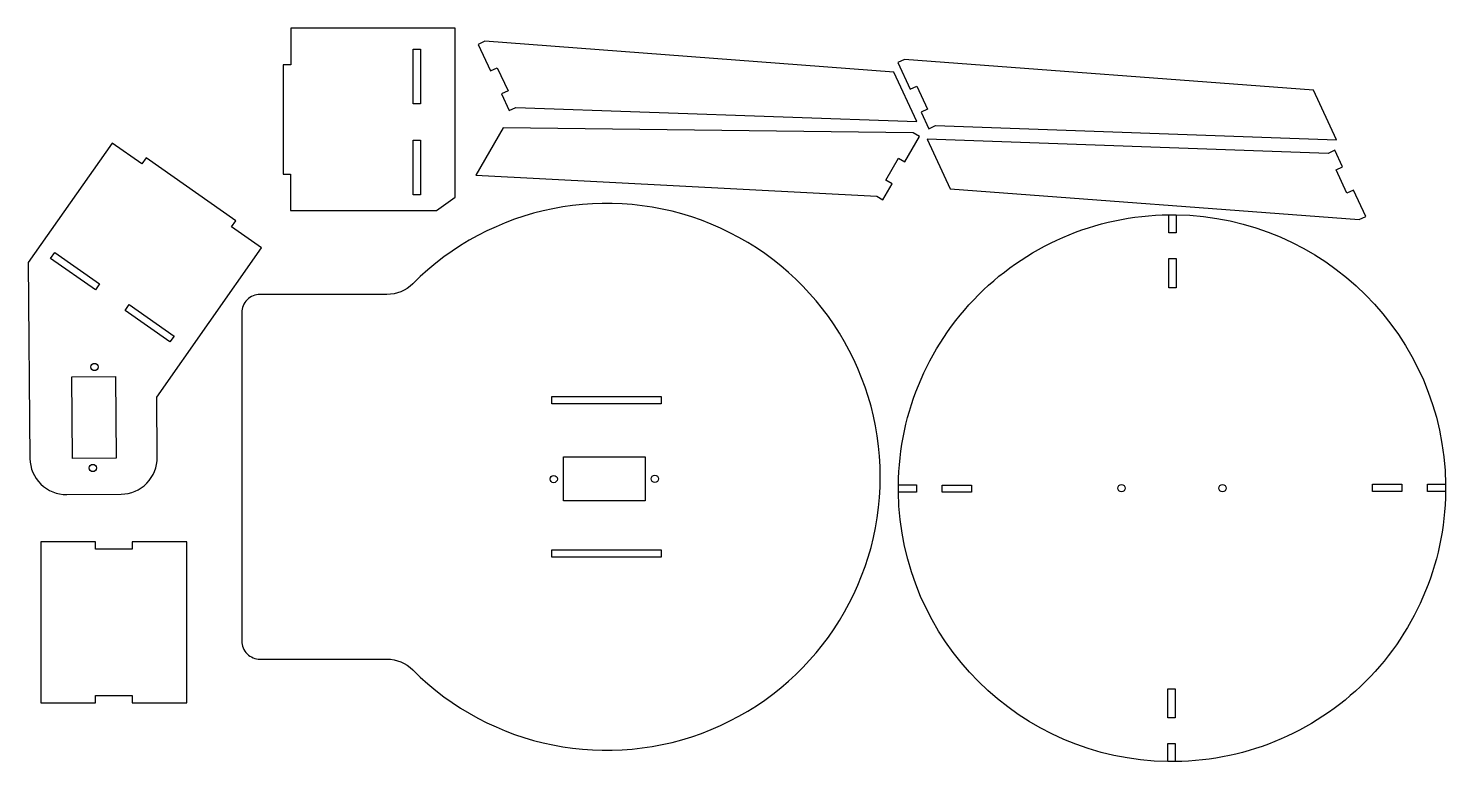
# Model space of a CAD drawing. Header units: millimetres. Extents: x -493 to -105, y -236 to -35.
import ezdxf

# ---------------------------------------------------------------- set-up
doc = ezdxf.new("R2010")
doc.units = ezdxf.units.MM
doc.layers.get('0').update_dxf_attribs({"linetype": 'CONTINUOUS'})

msp = doc.modelspace()

# ---------------------------------------------------------------- linework, layer by layer
for points in [[(-376.43, -81.34), (-376.43, -35), (-421.52, -35), (-421.52, -45), (-423.57, -45), (-423.57, -75), (-421.57, -75), (-421.57, -85), (-381.57, -85)], [(-368.29, -38.56), (-370.11, -39.41), (-366.73, -46.66), (-364.91, -45.82), (-361.96, -52.16), (-363.77, -53), (-361.65, -57.54), (-359.84, -56.69), (-249.89, -60.59), (-256.23, -47)], [(-385.96, -55.72), (-387.96, -55.72), (-387.96, -40.72), (-385.96, -40.72)], [(-253.29, -43.56), (-255.11, -44.41), (-251.73, -51.66), (-249.91, -50.82), (-246.96, -57.16), (-248.77, -58), (-246.65, -62.54), (-244.84, -61.69), (-134.89, -65.59), (-141.23, -52)], [(-387.96, -80.64), (-387.96, -65.64), (-385.96, -65.64), (-385.96, -80.64)], [(-249.2, -64.69), (-250.93, -63.69), (-363.3, -62.32), (-370.8, -75.31), (-260.93, -81.01), (-259.2, -82.01), (-256.7, -77.68), (-258.43, -76.68), (-254.93, -70.62), (-253.2, -71.62)], [(-128.71, -87.44), (-126.89, -86.59), (-130.27, -79.34), (-132.09, -80.18), (-135.04, -73.84), (-133.23, -73), (-135.35, -68.46), (-137.16, -69.31), (-247.11, -65.41), (-240.77, -79)], [(-486.2, -96.48), (-473.91, -105.08), (-475.06, -106.72), (-487.35, -98.12)], [(-178.87, -98.13), (-178.87, -106.13), (-180.87, -106.13), (-180.87, -98.13)], [(-466.93, -112.41), (-465.78, -110.77), (-453.5, -119.38), (-454.64, -121.01)], [(-481.53, -130.58), (-469.53, -130.48), (-469.34, -152.88), (-481.34, -152.98)], [(-320, -138), (-350, -138), (-350, -136), (-320, -136)], [(-324.4, -152.56), (-324.4, -164.56), (-346.8, -164.56), (-346.8, -152.56)], [(-242.98, -160.25), (-234.98, -160.25), (-234.98, -162.25), (-242.98, -162.25)], [(-117, -161.99), (-125, -161.99), (-125, -159.99), (-117, -159.99)], [(-450, -220), (-450, -175.84), (-465, -175.84), (-465, -177.84), (-475, -177.84), (-475, -175.84), (-490, -175.84), (-490, -220), (-475, -220), (-475, -217.95), (-465, -217.95), (-465, -220)], [(-320, -178), (-320, -180), (-350, -180), (-350, -178)], [(-181.12, -216.11), (-179.12, -216.11), (-179.12, -224.11), (-181.12, -224.11)]]:
    msp.add_lwpolyline(points, close=True)
for points in [[(-468.02, -162.75, 0.414214), (-458.1, -152.66), (-458.24, -136.13), (-429.56, -95.17), (-437.75, -89.44), (-436.58, -87.76), (-461.15, -70.55), (-462.3, -72.19), (-470.49, -66.45), (-493.44, -99.22), (-492.99, -152.95, 0.414214), (-482.9, -162.87)], [(-429.95, -208), (-395.15, -208, -0.199362), (-388.07, -210.94, 2.420133), (-388.07, -105.06, -0.199362), (-395.15, -108), (-429.95, -108, 0.414214), (-434.95, -113), (-434.95, -203, 0.414214)], [(-179.11, -236.11), (-181.11, -236.11, -0.405492), (-254.98, -162.24), (-254.98, -160.24), (-249.98, -160.24), (-249.98, -162.24), (-254.98, -162.24, -0.42299), (-178.87, -86.13), (-178.87, -91.13), (-180.87, -91.13), (-180.87, -86.13), (-178.87, -86.13, -0.405492), (-105, -160), (-105, -162), (-110, -162), (-110, -160), (-105, -160, -0.42299), (-181.11, -236.11), (-181.11, -231.11), (-179.11, -231.11)]]:
    msp.add_lwpolyline(points, format="xyb", close=True)
for centre in [(-475.3, -127.88), (-475.78, -155.58), (-349.45, -158.61), (-321.75, -158.57), (-193.84, -161.12), (-166.14, -161.12)]:
    msp.add_circle(centre, 1)

doc.saveas('drawing.dxf')
